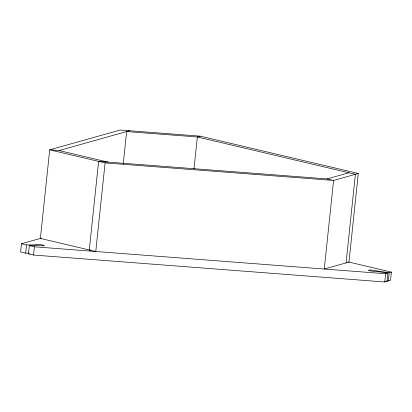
<?xml version="1.0" encoding="UTF-8"?>
<svg xmlns="http://www.w3.org/2000/svg" width="412" height="412" viewBox="0 0 412 412"><rect width="100%" height="100%" fill="white"/><g stroke="black" fill="none" stroke-linecap="round" stroke-linejoin="round"><path stroke-width="0.62" d="M40.654 238.347L21.465 243.739L20.6 251.979L25.673 253.179L28.861 253.153M25.673 253.179L26.538 244.939L21.465 243.739M387.084 280.799L388.336 280.974L390.535 280.356L391.4 272.111L389.201 272.729L376.336 270.833A4.171 0.5 6 0 0 370.424 270.03A4.171 0.5 6 0 0 369.358 270.648A4.171 0.5 6 0 0 375.456 271.348L387.955 273.084L387.084 281.324L384.762 281.978L33.547 255.038L28.474 253.838L29.34 245.598L39.938 245.645A4.171 0.5 6 0 0 44.269 245.567A4.171 0.5 6 0 0 39.583 244.604A4.171 0.5 6 0 0 36.071 244.846L26.538 244.939M33.547 255.038L34.412 246.798L29.34 245.598M107.97 162.101L59.06 150.545L49.697 149.829L105.081 162.91L95.769 251.505L40.386 238.419L49.697 149.829L120.165 130.022L200.242 136.166L358.275 173.493L348.964 262.089L324.27 269.031L333.581 180.435L358.275 173.493M123.286 163.42L126.639 131.552L197.353 136.975L355.391 174.307L346.08 262.902M194.006 168.843L197.353 136.975L200.242 136.166M384.762 281.978L385.627 273.733L387.955 273.084M388.336 280.974L389.201 272.729M59.06 150.545L129.523 130.743M90.583 250.074L89.296 249.976L98.607 161.38L327.107 178.906L348.918 172.777M28.474 253.838L29.762 253.828M105.081 162.91L333.581 180.435L327.107 178.906M40.386 238.419L41.638 238.517M34.412 246.798L385.627 273.733M385.843 281.149L387.084 281.324M348.202 261.908L391.4 272.111"/></g></svg>
